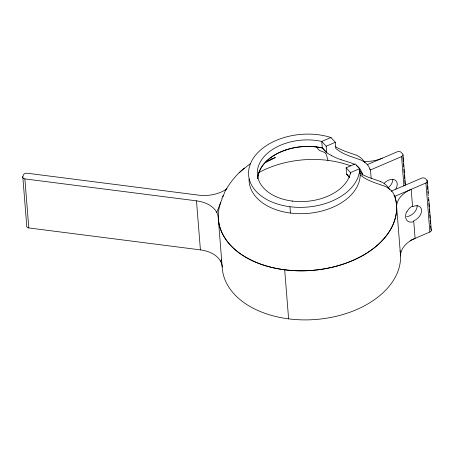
<?xml version="1.0" encoding="UTF-8"?>
<svg xmlns="http://www.w3.org/2000/svg" width="454" height="454" viewBox="0 0 454 454"><rect width="100%" height="100%" fill="white"/><g stroke="black" fill="none" stroke-linecap="round" stroke-linejoin="round"><path stroke-width="0.68" d="M400.065 250.682A89.387 58.566 -4.6 0 1 317.545 319.338A89.387 58.566 -4.6 0 1 222.188 266.918A29.306 19.204 -4.6 0 0 200.413 249.887L28.812 227.948A2.928 1.918 -4.6 0 1 26.729 225.695L22.796 176.646L23.54 174.75A2.928 1.918 -4.6 0 1 27.115 173.218L198.716 195.158A29.306 19.204 -4.6 0 0 226.955 188.807M216.774 212.444L222.21 198.636M222.908 196.86L225.769 189.607M220.706 261.487L221.484 259.506M221.87 198.415L223.294 195.305M225.74 190.084C230.047 182.752 235.291 175.897 241.8 170.386M241.891 170.312L250.551 163.485M239.173 172.724L244.4 168.076M265.476 162.691L271.946 158.945L270.249 159.933L275.391 157.487L267.429 161.176M220.689 202.507A89.313 58.521 -4.6 0 0 302.404 270.8A89.313 58.521 -4.6 0 0 395.967 201.037L394.657 195.941L393.062 192.848A38.323 25.747 -42.7 0 0 391.229 190.601A41.354 27.779 -42.7 0 0 384.93 186.282L373.687 182.394L368.211 180.045A94.693 63.617 -42.7 0 1 364.165 177.775L360.209 175L359.704 168.661L350.539 172.594A46.893 30.724 -4.6 0 1 294.135 201.264A46.893 30.724 -4.6 0 1 259.421 163.661A46.893 30.724 -4.6 0 1 321.767 141.427L326.182 146.211L335.347 142.284L335.858 148.617L339.808 151.392A94.704 63.622 -42.7 0 0 343.86 153.662L349.33 156.011L360.578 159.893A41.354 27.779 -42.7 0 1 366.565 163.9A38.323 25.747 -42.7 0 1 368.71 166.459L370.43 169.961L401.563 156.613A2.928 1.918 -4.6 0 0 402.619 153.934L401.143 152.34A2.928 1.918 -4.6 0 0 397.148 151.829L367.337 164.603M322.805 148.123L322.3 148.044A46.893 30.724 -4.6 0 0 257.883 178.365M335.347 142.284L330.932 137.494L321.767 141.427L322.3 148.044L326.715 152.828L331.386 155.472M349.302 177.298L346.652 174.427L346.124 167.804L355.283 163.877L359.704 168.661A55.683 36.485 -4.6 0 1 294.385 207.166A55.683 36.485 -4.6 0 1 251.72 160.954A55.683 36.485 -4.6 0 1 330.932 137.494L330.96 137.891M346.652 174.427L346.89 174.325A114.487 76.913 -42.7 0 0 347.594 174.807M391.087 191.248L421.499 178.212A2.928 1.918 -4.6 0 1 425.5 178.723L426.976 180.317L427.197 183.121M394.781 196.344L425.92 182.996A2.928 1.918 -4.6 0 0 426.976 180.317M410.081 240.518L429.853 232.039A2.928 1.918 -4.6 0 0 430.908 229.361M22.796 176.646A2.928 1.918 -4.6 0 0 24.879 178.904L196.48 200.838A29.306 19.204 -4.6 0 1 218.255 217.869A89.387 58.566 -4.6 0 0 317.738 269.852A89.387 58.566 -4.6 0 0 394.855 196.31L393.97 195.356M341.102 159.746L350.499 162.691A67.76 45.519 -42.7 0 1 351.527 163.065L353.501 163.917A41.002 27.546 -42.7 0 1 354.653 164.535M380.514 181.492L369.267 177.61L363.796 175.261A94.693 63.617 -42.7 0 1 359.744 172.991M369.618 168.973L370.498 169.927L371.173 178.337M359.829 170.954L362.479 173.825L362.593 175.233M346.124 167.804L350.539 172.594L350.647 173.916M322.539 147.942L326.954 152.726M346.89 174.325L349.54 177.196M316.654 146.909L317.84 148.736A85.199 19.658 -82.7 0 0 319.525 150.467L324.542 152.436A42.239 9.744 -82.7 0 1 326.398 154.791L327.992 160.393M364.988 162.793L364.295 161.675A38.323 25.747 -42.7 0 0 362.15 159.116A41.354 27.779 -42.7 0 0 356.157 155.109L344.915 151.227L339.444 148.872A94.704 63.622 -42.7 0 1 335.392 146.602M389.555 189.562L388.647 188.058A38.323 25.747 -42.7 0 0 386.814 185.811A41.354 27.779 -42.7 0 0 380.509 181.498M362.479 173.825L360.607 169.875A37.62 25.271 -42.7 0 0 359.018 167.935A41.002 27.546 -42.7 0 0 356.464 165.699M218.255 217.869L222.188 266.918M431.3 230.218L428.814 199.374M427.827 187.11L428.321 193.239M427.424 185.919L427.702 189.426M427.872 191.526L428.207 195.731M428.321 197.132L428.604 200.634M428.826 203.437L429.109 206.939M429.274 209.044L429.558 212.546M429.728 214.651L430.006 218.153M430.176 220.252L430.454 223.76M430.625 225.859L430.852 228.663M425.92 182.996L429.853 232.039M405.439 185.249L403.01 154.786M402.897 157.436L403.237 161.641M403.402 163.741L403.629 166.544M403.856 169.348L404.134 172.849M404.304 174.955L404.582 178.456M404.752 180.561L405.036 184.063M401.563 156.613L403.924 186.038M326.182 146.211L326.715 152.828M292.189 201.043L292.223 201.44M289.953 206.729L290.458 213.062A55.7 36.496 -4.6 0 0 360.209 175M284.681 269.812L288.613 318.856M196.48 200.838L200.413 249.887M24.879 178.904L28.812 227.948M427.367 181.169L427.861 187.496M382.399 158.151A29.306 19.204 -4.6 0 1 363.631 161.437M257.634 178.814A47.148 30.889 -4.6 0 1 278.938 152.635A46.779 30.651 -4.6 0 1 285.254 150.075M285.265 150.058A47.148 30.889 -4.6 0 1 322.584 147.925M341.102 159.74A114.709 77.061 -42.7 0 1 331.369 155.489M259.007 172.469A80.591 52.806 -4.6 0 1 350.471 165.801M290.458 213.062A55.683 36.485 -4.6 0 1 249.07 178.797M407.21 211.445A9.267 7.877 -57.6 0 1 412.436 206.218M384.249 183.2A9.381 6.299 -42.7 0 1 394.776 179.909A9.381 6.299 -42.7 0 1 395.786 188.972M392.829 179.126A9.381 6.299 -42.7 0 1 388.051 187.86M417.175 205.344A9.381 6.299 -42.7 0 1 406.636 216.654M413.742 221.529A9.273 6.628 -54 0 1 406.58 219.969A9.273 6.628 -54 0 1 406.892 211.337M412.584 206.689L411.171 189.318A29.306 19.204 -4.6 0 0 396.648 206.939L400.576 255.988A29.306 19.204 -4.6 0 1 415.104 238.367L413.696 220.809A9.381 6.299 -42.7 0 0 421.601 210.293A9.381 6.299 -42.7 0 0 412.936 206.53L412.584 206.689"/></g></svg>
